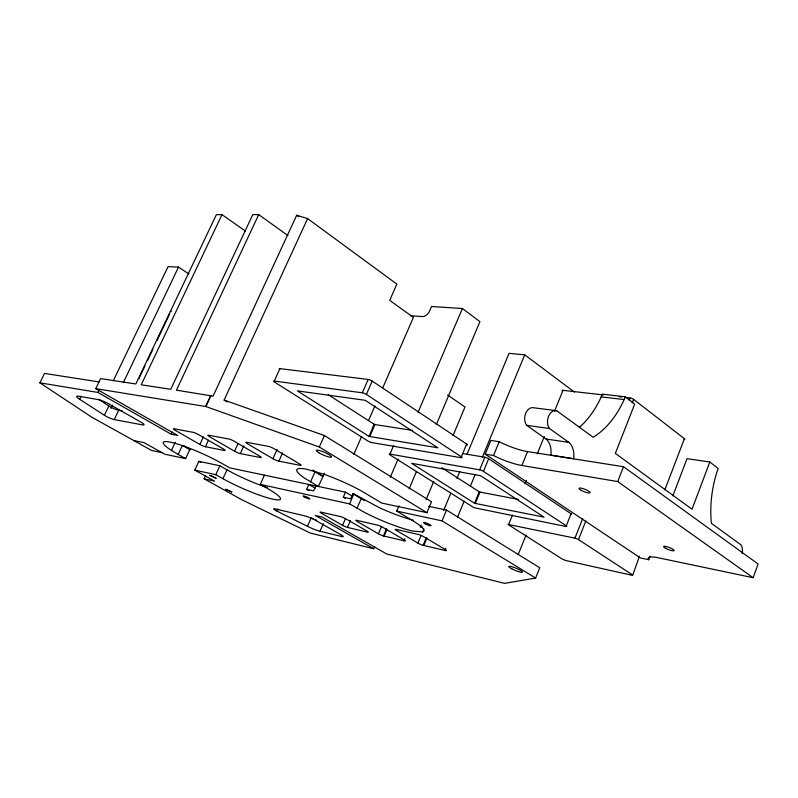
<?xml version="1.0" encoding="UTF-8"?>
<svg xmlns="http://www.w3.org/2000/svg" width="798" height="798" viewBox="0 0 798 798"><rect width="100%" height="100%" fill="white"/><g stroke="black" fill="none" stroke-linecap="round" stroke-linejoin="round"><path stroke-width="1.2" d="M753.132 577.702L758.1 564.006L623.517 466.72L527.538 451.588A28.578 6.564 22.3 0 1 499.209 441.713L490.86 440.426L485.184 454.162L640.415 557.952L648.744 559.727A26.055 4.988 21.1 0 1 658.26 557.782L753.132 577.702L617.722 481.563L521.882 465.503A28.638 6.324 22.4 0 1 493.513 455.528L485.184 454.162M672.854 495.897L687.018 458.67L709.811 462.012L692.026 509.224L615.348 453.404L634.699 404.077L625.243 396.786L602.3 394.172L601.213 396.895A89.037 62.084 -84.5 0 1 579.438 427.309M648.744 559.727L650.061 556.266M632.355 574.809L578.5 539.618A2.713 0.509 21.8 0 0 574.949 538.171L507.897 524.376L562.381 559.129L565.652 560.475L632.654 575.418L639.477 556.196M664.824 489.872L684.395 438.681L633.612 399.379A2.653 0.738 21.1 0 0 630.131 398.002L625.253 397.444M617.722 481.563L623.517 466.72M578.5 539.618L585.792 521.074M632.245 402.86L633.612 399.379M526.68 425.334L549.493 428.536L569.333 442.73A17.396 11.96 -81.3 0 1 573.662 458.7L550.869 455.109A17.137 11.95 -81.2 0 0 546.51 439.359L526.68 425.334A10.105 7.102 -82.4 0 1 525.683 413.304A10.105 7.102 -82.4 0 1 533.852 407.798L556.705 410.721L593.173 437.264A90.383 62.154 -84.5 0 0 624.156 399.549L625.243 396.786M574.949 538.171L582.7 518.481M629.223 400.317L630.131 398.002M393.633 445.523L389.953 454.102A2.723 0.529 23.2 0 0 390.003 454.93L473.962 507.678L565.922 526.481A2.773 0.539 21.9 0 0 566.291 525.812L571.069 513.742L488.665 458.77A2.903 0.618 22.5 0 0 484.855 457.224L463 453.593M374.631 546.56L373.693 548.765L315.27 515.438L322.013 517.004L386.721 554.002L504.605 583.378L535.638 578.051L539.727 567.757L446.531 510.062L428.616 506.341M518.181 554.61L526.082 534.939M508.705 524.346L512.446 515.109M525.084 483.917L526.49 480.446M537.254 453.872L544.276 436.546M554.57 411.13L562.999 390.332L603.278 394.93M521.882 465.503L527.538 451.588M493.513 455.528L499.209 441.713M474.421 503.189L411.598 463.309L480.516 475.668L544.056 517.144L474.611 503.299L479.139 491.738L441.733 467.698M475.279 503.538L479.997 492.087L518.53 499.438M457.493 517.264L464.177 501.134M470.371 486.162L475.139 474.64M482.291 457.364L524.725 354.831L574.43 392.047M444.825 550.44L445.733 548.256M389.953 454.102L479.638 469.832L484.855 457.224M566.291 525.812L483.458 471.379L488.665 458.77M443.578 510.55L450.75 493.334M456.955 478.421L459.828 471.538M466.99 454.331L509.044 353.364L524.725 354.831M398.94 505.862L396.726 511.089L442.032 520.875L446.531 510.062M417.913 543.109L396.446 530.471A4.289 0.658 23 0 1 395.579 529.882L395.399 529.722A4.289 0.658 23 0 1 396.387 529.443L418.671 534.55A4.469 0.688 22.9 0 1 423.798 536.765L445.334 549.573A4.339 0.668 22.7 0 1 445.633 550.63L423.03 545.283A4.279 0.648 22.9 0 1 419.848 544.086L419.309 543.847A4.279 0.648 22.9 0 1 417.913 543.109L421.065 535.578M264.457 475.139L260.308 484.406L349.564 503.897L365.225 512.775A43.272 6.863 23.1 0 0 412.307 530.989L422.601 531.957L423.838 528.984M423.12 545.303L426.272 537.782M423.838 545.473L426.98 537.942M461.324 456.835L466.65 444.077L372.217 381.075A3.112 0.718 23.6 0 0 368.167 379.449L279.908 368.626L274.273 381.075A2.923 0.599 24.2 0 0 274.612 382.142L368.117 441.124A2.763 0.539 23.4 0 0 371.708 442.581L461.204 457.723A2.943 0.618 22.7 0 0 461.324 456.835L366.382 394.431A3.122 0.688 23.6 0 0 362.322 392.796L274.273 381.075M426.092 499.628L433.783 481.334M453.005 435.588L465.015 407L447.598 395M421.115 525.024L420.247 527.079L422.661 527.069M324.567 473.154L318.362 486.501L303.699 477.543A44.469 7.222 23.4 0 1 306.691 469.254L324.676 474.501A44.469 7.222 23.4 0 1 365.564 493.383L381.713 503.069L426.94 512.675L431.509 501.782L324.407 435.548L224.138 400.067L307.609 218.602L296.686 215.251L213.086 396.157L176.458 390.162L258.712 214.622L288.008 235.619M403.938 540.775L404.835 538.65M384.137 536.086L386.791 529.822M409.135 488.815L416.406 471.638M436.297 424.696L479.937 321.644L462.411 308.517L431.538 306.502L429.643 310.871A6.833 4.08 -54 0 1 422.521 316.587L410.322 315.699M378.402 533.792L357.055 521.403A4.17 0.618 23.2 0 1 356.866 520.366L377.873 525.194A4.339 0.658 23.1 0 1 382.85 527.338L404.277 539.897A4.209 0.628 23 0 1 404.696 540.944L383.379 535.907A4.15 0.608 23.1 0 1 378.402 533.792L381.504 526.49M383.459 535.927L386.561 528.625M390.292 477.254L398.082 459.01M418.062 412.267L462.411 308.517M413.234 520.196A43.202 7.142 23.1 0 1 378.93 507.488L353.873 493.922L352.816 493.703L350.621 498.79L343.29 497.214L345.484 492.157L351.908 495.967M349.564 503.897L353.873 493.922M342.551 525.343L321.345 513.184A4.06 0.589 23.4 0 1 320.467 512.615L320.287 512.456A4.06 0.589 23.4 0 1 321.025 512.146L340.916 516.715A4.219 0.618 23.3 0 1 345.763 518.8L367.06 531.119A4.1 0.589 23.2 0 1 367.589 532.176L347.389 527.398A4.04 0.579 23.3 0 1 344.417 526.281L343.908 526.042A4.04 0.579 23.3 0 1 342.551 525.343L345.504 518.491M347.469 527.418L350.422 520.565M357.045 508.296L361.324 498.361M368.826 436.257L297.355 390.87L365.205 400.307L437.863 447.818L369.125 436.416L374.062 424.197L328.197 394.711M369.743 436.626L374.97 424.566L412.636 430.421M320.018 531.239L341.594 536.515A7.012 0.958 23.3 0 0 341.165 534.869L315.709 520.416A8.489 1.177 23.4 0 0 304.656 515.847L274.921 508.855A6.155 0.828 23.6 0 0 276.966 511.129L307.459 526.331A11.641 1.566 23.4 0 0 320.018 531.239L323.28 523.737M353.843 454.341L361.624 436.456M368.516 420.606L374.93 405.863M382.821 387.718L413.394 317.414L389.713 300.337L396.855 284.108L307.609 218.602M362.322 392.796L368.167 379.449M307.459 526.331L311.2 517.772M366.382 394.431L372.217 381.075M308.826 490.62L306.671 489.374L308.836 484.456L315.28 488.236M310.552 481.912L315.02 471.748L313.305 470.64M315.769 485.912L313.604 490.85L306.671 489.374M426.94 512.675L319.35 447.03L324.407 435.548M276.966 511.129L277.923 508.984M272.936 458.74L247.56 443.818A4.728 0.778 24 0 1 246.412 443.04L246.173 442.83A4.728 0.778 24 0 1 246.522 442.282L268.407 446.361A4.798 0.808 23.9 0 1 274.133 448.795L299.679 463.967A4.808 0.798 23.7 0 1 300.696 465.463L278.881 461.174A4.608 0.748 23.8 0 1 274.921 459.768L274.382 459.508A4.608 0.748 23.8 0 1 272.936 458.74L277.115 449.404M278.881 461.174L282.592 452.875M240.308 453.593L260.796 457.623A4.668 0.748 23.9 0 0 259.669 456.147L234.393 441.344A4.658 0.748 24.1 0 0 228.846 438.99L208.318 435.169A4.588 0.728 24.2 0 0 209.465 436.676L234.562 451.239A4.479 0.708 24 0 0 240.308 453.593L243.859 445.783M219.869 465.763L198.842 461.344L194.812 470.112L215.799 474.69L219.869 465.763L227.001 469.813A38.893 5.746 23.9 0 0 267.4 487.638M234.562 451.239L238.113 443.429M260.308 484.406L267.549 488.536A38.942 5.516 23.8 0 1 272.707 499.159A38.942 5.516 23.8 0 1 222.961 478.71L227.001 469.813M373.693 548.765L310.372 533.074L241.595 499.638L204.118 478.8L205.595 475.568M205.475 446.75L224.797 450.551A4.539 0.698 24.1 0 0 223.58 449.094L198.562 434.631A4.529 0.708 24.3 0 0 193.196 432.346L173.854 428.745A4.469 0.688 24.3 0 0 173.685 429.284L173.934 429.494A4.469 0.688 24.3 0 0 175.081 430.232L199.909 444.456A4.359 0.658 24.2 0 0 201.305 445.194L201.814 445.434A4.359 0.658 24.2 0 0 205.475 446.75L208.468 440.247M133.805 440.546L144.009 442.621L164.847 454.242L185.625 458.611L189.804 449.563L190.523 449.713L183.121 445.513M199.909 444.456L203.4 436.885M185.625 458.611L178.183 454.431L182.393 445.354M205.645 406.501L210.782 395.389M245.445 231.101L221.994 214.632L216.408 214.632L135.85 383.978L100.598 378.601L95.76 388.656L205.884 406.541L211.031 395.429M99.072 381.923L44.518 373.424L39.9 382.831L97.915 392.436L171.201 434.202L172.198 432.057M171.48 450.411L175.241 442.321M114.264 419.578L142.533 424.895A9.426 1.397 24.5 0 0 140.368 421.803L108.688 403.838A8.06 1.207 24.7 0 0 98.483 399.648L78.503 396.197A13.317 1.935 24.8 0 0 79.69 399.299L104.388 415.269A6.823 0.978 24.6 0 0 114.264 419.578L118.693 410.292L122.234 410.92M139.7 376.965L144.977 365.893M147.61 360.347L152.877 349.275M157.086 340.407L169.735 313.823M221.994 214.632L141.216 384.796L170.752 389.294L252.776 214.622L258.712 214.622M104.388 415.269L108.827 405.983L98.593 399.259M110.982 408.426L112.588 405.055M123.311 382.631L178.513 267.111L188.887 273.943M113.266 380.846L168.049 266.632L178.513 267.111M97.915 392.436L98.982 390.222M79.69 399.299L81.206 396.147M619.148 396.746L621.592 397.025M601.213 396.895L624.156 399.549M546.131 439.04L568.954 442.401M374.91 424.556L374.062 424.197M171.201 434.202L177.675 435.439L95.76 388.656M161.894 452.596L151.62 450.451L91.78 417.194L39.9 382.831M345.484 492.157L229.734 467.877L222.183 463.578A40.02 5.756 24.1 0 0 173.545 442.93A40.02 5.756 24.1 0 0 171.361 450.341L178.183 454.431M479.997 492.087L479.189 491.777M204.118 478.8L214.582 481.144L194.812 470.112M205.884 406.541L319.35 447.03M215.799 474.69L222.961 478.71M198.842 461.344L200.916 462.521M183.45 445.962L189.804 449.563M343.29 497.214L345.434 498.481M352.816 493.703L364.496 500.655M312.577 470.172L323.13 476.446M315.02 471.748L322.801 476.376M396.726 511.089L412.307 520.436A43.272 6.863 23.1 0 1 422.601 531.957M224.138 400.067L227.31 401.983M442.032 520.875L535.638 578.051M296.686 215.251L298.681 216.707M709.811 462.012L718.22 468.496L717.232 471.109A79.281 47.83 -81.3 0 0 711.397 523.318L740.963 544.844A9.067 5.516 -80 0 1 742.11 553.513M118.693 410.292A6.813 1.017 24.7 0 1 108.827 405.983M170.792 311.609A3.85 3.282 -86.2 0 1 171.311 311.29M139.231 378.751A3.88 3.362 -81.1 0 1 139.181 378.072M316.766 520.296A11.631 1.626 23.4 0 1 315.619 519.817M313.355 518.81A11.631 1.626 23.4 0 1 312.257 518.291M466.65 444.077A2.943 0.638 22.7 0 1 466.511 445.005M279.769 369.394A2.913 0.618 24.3 0 1 279.908 368.626M479.638 469.832A2.913 0.599 22.5 0 1 483.458 471.379M571.069 513.742A2.773 0.559 21.8 0 1 570.939 514.481M684.395 438.681A2.574 0.678 20.6 0 1 684.265 439.518M562.171 390.711A2.524 0.678 21.9 0 1 562.999 390.332M549.493 428.536A10.264 7.112 -82.4 0 1 548.515 416.317A10.264 7.112 -82.4 0 1 556.705 410.721M209.924 475.389L216.068 478.251L209.924 475.389M225.794 489.294L231.809 491.967L225.794 489.294M318.821 452.735A8.289 1.476 23.6 0 0 331.37 457.154A8.289 1.476 23.6 0 0 321.554 451.169A8.289 1.476 23.6 0 0 318.821 452.735M425.224 523.847A4.02 0.658 22.9 0 0 431.01 525.673A4.02 0.658 22.9 0 0 425.693 522.81A4.02 0.658 22.9 0 0 425.224 523.847M511.797 568.814A7.421 1.167 22.3 0 0 522.51 572.126A7.421 1.167 22.3 0 0 512.655 566.969A7.421 1.167 22.3 0 0 511.797 568.814M304.058 496.845A3.671 0.549 23.5 0 0 309.684 498.959A3.671 0.549 23.5 0 0 305.524 496.476A3.671 0.549 23.5 0 0 304.058 496.845M581.263 490.371A5.935 1.287 21.7 0 0 590.061 492.725A5.935 1.287 21.7 0 0 582.37 488.406A5.935 1.287 21.7 0 0 581.263 490.371M665.482 548.236A5.656 1.137 21.1 0 0 674.071 550.66A5.656 1.137 21.1 0 0 667.008 546.72A5.656 1.137 21.1 0 0 665.482 548.236"/></g></svg>
